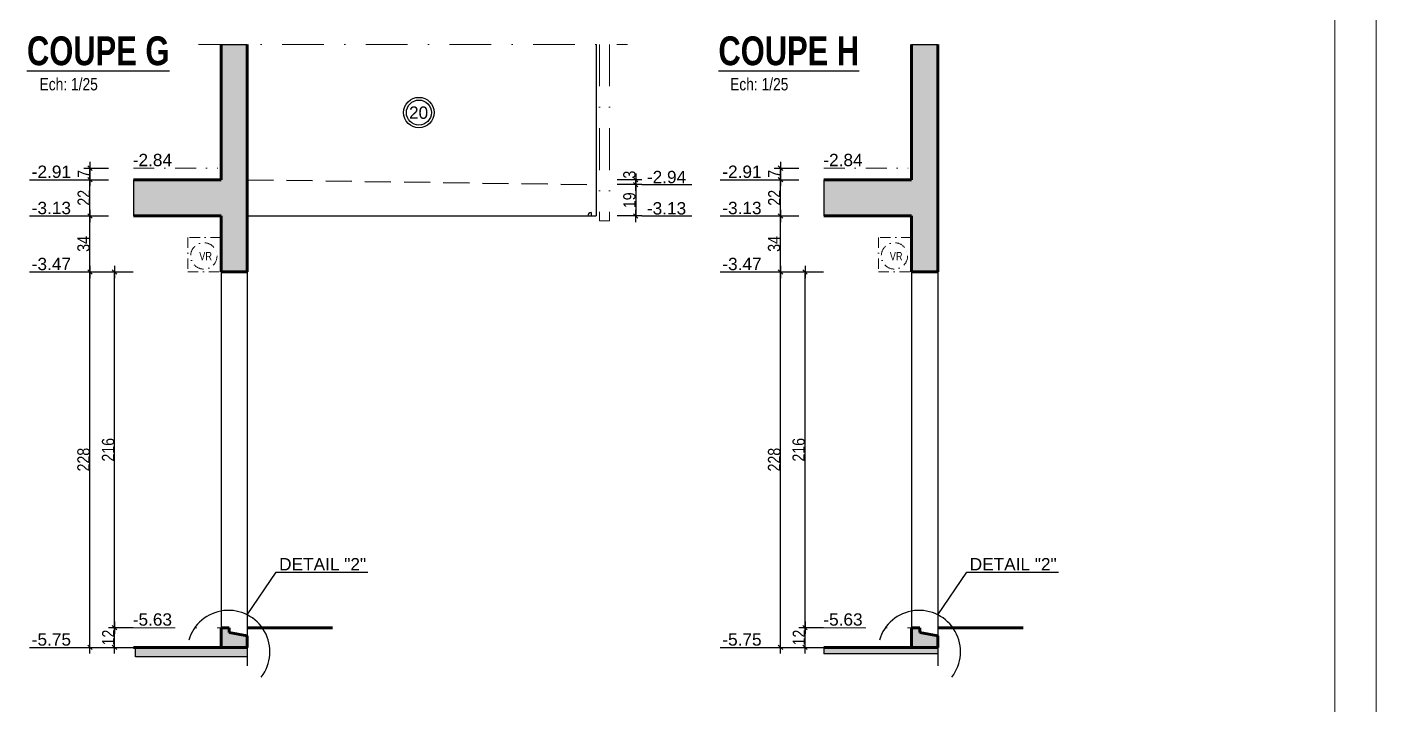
# Model space of a CAD drawing. Header units: millimetres. Extents: x -1921 to 5237, y 0 to 8595.
# Drawn here: x 3598 to 5237, y 6793 to 7617 of the extents above; entities that cross this region are included whole.
import ezdxf
from ezdxf.enums import TextEntityAlignment as Align

# ---------------------------------------------------------------- set-up
doc = ezdxf.new("R2010")
doc.units = ezdxf.units.MM
doc.linetypes.add('CACHE2', pattern=[4.7625, 3.175, -1.5875])
doc.linetypes.add('TIRETPTX2', pattern=[50.8, 25.4, -12.7, 0, -12.7])
for name, color, linetype, lineweight in [('01_Cad_1_', 5, 'Continuous', 9), ('01_murs_coup', 5, 'Continuous', 60), ('01_tram_axes', 2, 'TIRETPTX2', 9)]:
    doc.layers.add(name, color=color, linetype=linetype, lineweight=lineweight)
for name, color, linetype in [('01_cote_gen', 4, 'Continuous'), ('01_linteaux', 2, 'Continuous'), ('01_poch_BN', 9, 'Continuous'), ('01_poch_murs', 253, 'Continuous'), ('01_texte', 230, 'Continuous'), ('AA_COTES', 2, 'Continuous')]:
    doc.layers.add(name, color=color, linetype=linetype)
doc.styles.add('ARIAL', font='arial.ttf')
doc.styles.add('impact', font='impact.ttf')
doc.styles.add('MATTE_TXT', font='arial.ttf')
doc.styles.add('STYLE2', font='ARIALN.TTF')
doc.dimstyles.new('JB25', dxfattribs={"dimscale": 0.1, "dimtxt": 150, "dimasz": 15, "dimexe": 0.1, "dimexo": 0.1, "dimgap": 0.09, "dimtad": 1, "dimdec": 1, "dimlfac": 0.5, "dimdsep": 46, "dimtxsty": 'STYLE2', "dimblk1": 'BOND_G', "dimblk2": 'BOND_D', "dimsah": 1, "dimcen": 1.5, "dimdle": 0.01, "dimse1": 1, "dimse2": 1, "dimclrd": 4, "dimclre": 2, "dimclrt": 6, "dimazin": 2, "dimtfac": 2.333333, "dimtdec": 1, "dimtix": 1, "dimtmove": 2, "dimatfit": 3, "dimldrblk": 'BOND_G', "dimfxl": 1, "dimtolj": 1, "dimtzin": 0, "dimarcsym": 0})

# ---------------------------------------------------------------- blocks, each defined once
blk = doc.blocks.new('BOND_G')
at = {"layer": 'AA_COTES', "color": 0}
for p, q in [((0, -5), (0, 15)), ((5, 0), (-5, 0)), ((1.8, 1.8), (-1.8, -1.8))]:
    blk.add_line(p, q, dxfattribs=at)
blk = doc.blocks.new('BOND_D')
at = {"layer": 'AA_COTES', "color": 0}
for p, q in [((5, 0), (-5, 0)), ((-1.8, -1.8), (1.8, 1.8)), ((0, 5), (0, -15))]:
    blk.add_line(p, q, dxfattribs=at)
blk = doc.blocks.new('*D536')
at = {"layer": '01_cote_gen', "color": 4, "lineweight": -2, "ltscale": 2, "transparency": 16777216}
blk.add_line((3704.1, 6864.8), (3704.1, 6885.8), dxfattribs=at)
at = {"layer": 'DEFPOINTS', "color": 0, "ltscale": 2}
for p in [(3704.1, 6887.3), (3742.6, 6887.3), (3756, 6863.3)]:
    blk.add_point(p, dxfattribs=at)
at = {"layer": '01_cote_gen', "color": 4, "lineweight": -2, "ltscale": 2, "transparency": 16777216, "xscale": 1.5, "yscale": 1.5, "zscale": 1.5}
for name, p, rotation in [('BOND_D', (3704.1, 6887.3), 90), ('BOND_G', (3704.1, 6863.3), 270)]:
    blk.add_blockref(name, p, dxfattribs=dict(at, rotation=rotation))
at = {"layer": '01_cote_gen', "color": 6, "ltscale": 2, "transparency": 16777216, "insert": (3696.5, 6875.3), "char_height": 15, "attachment_point": 5, "rotation": 90, "style": 'STYLE2'}
blk.add_mtext('\\A1;12', dxfattribs=at)
blk = doc.blocks.new('*D537')
at = {"layer": '01_cote_gen', "color": 4, "lineweight": -2, "ltscale": 2, "transparency": 16777216}
blk.add_line((3674.2, 7320.8), (3674.2, 7385.8), dxfattribs=at)
at = {"layer": 'DEFPOINTS', "color": 0, "ltscale": 2}
for p in [(3674.2, 7387.3), (3737.7, 7387.3), (3724.4, 7319.3)]:
    blk.add_point(p, dxfattribs=at)
at = {"layer": '01_cote_gen', "color": 4, "lineweight": -2, "ltscale": 2, "transparency": 16777216, "xscale": 1.5, "yscale": 1.5, "zscale": 1.5}
for name, p, rotation in [('BOND_D', (3674.2, 7387.3), 90), ('BOND_G', (3674.2, 7319.3), 270)]:
    blk.add_blockref(name, p, dxfattribs=dict(at, rotation=rotation))
at = {"layer": '01_cote_gen', "color": 6, "ltscale": 2, "transparency": 16777216, "insert": (3666.5, 7353.3), "char_height": 15, "attachment_point": 5, "rotation": 90, "style": 'STYLE2'}
blk.add_mtext('\\A1;34', dxfattribs=at)
blk = doc.blocks.new('*D538')
at = {"layer": '01_cote_gen', "color": 4, "lineweight": -2, "ltscale": 2, "transparency": 16777216}
blk.add_line((3674.2, 7388.8), (3674.2, 7429.8), dxfattribs=at)
at = {"layer": 'DEFPOINTS', "color": 0, "ltscale": 2}
for p in [(3674.2, 7431.3), (3764.6, 7431.3), (3764.6, 7387.3)]:
    blk.add_point(p, dxfattribs=at)
at = {"layer": '01_cote_gen', "color": 4, "lineweight": -2, "ltscale": 2, "transparency": 16777216, "xscale": 1.5, "yscale": 1.5, "zscale": 1.5}
for name, p, rotation in [('BOND_D', (3674.2, 7431.3), 90), ('BOND_G', (3674.2, 7387.3), 270)]:
    blk.add_blockref(name, p, dxfattribs=dict(at, rotation=rotation))
at = {"layer": '01_cote_gen', "color": 6, "ltscale": 2, "transparency": 16777216, "insert": (3666.7, 7409.3), "char_height": 15, "attachment_point": 5, "rotation": 90, "style": 'STYLE2'}
blk.add_mtext('\\A1;22', dxfattribs=at)
blk = doc.blocks.new('*D539')
at = {"layer": '01_cote_gen', "color": 4, "lineweight": -2, "ltscale": 2, "transparency": 16777216}
blk.add_line((3674.2, 6864.8), (3674.2, 7317.8), dxfattribs=at)
at = {"layer": 'DEFPOINTS', "color": 0, "ltscale": 2}
for p in [(3674.2, 7319.3), (3754.3, 7319.3), (3748.4, 6863.3)]:
    blk.add_point(p, dxfattribs=at)
at = {"layer": '01_cote_gen', "color": 4, "lineweight": -2, "ltscale": 2, "transparency": 16777216, "xscale": 1.5, "yscale": 1.5, "zscale": 1.5}
for name, p, rotation in [('BOND_D', (3674.2, 7319.3), 90), ('BOND_G', (3674.2, 6863.3), 270)]:
    blk.add_blockref(name, p, dxfattribs=dict(at, rotation=rotation))
at = {"layer": '01_cote_gen', "color": 6, "ltscale": 2, "transparency": 16777216, "insert": (3666.5, 7091.3), "char_height": 15, "attachment_point": 5, "rotation": 90, "style": 'STYLE2'}
blk.add_mtext('\\A1;228', dxfattribs=at)
blk = doc.blocks.new('*D540')
at = {"layer": '01_cote_gen', "color": 4, "lineweight": -2, "ltscale": 2, "transparency": 16777216}
blk.add_line((3674.2, 7432.8), (3674.2, 7443.8), dxfattribs=at)
at = {"layer": 'DEFPOINTS', "color": 0, "ltscale": 2}
for p in [(3674.2, 7445.3), (3735.4, 7445.3), (3696.7, 7431.3)]:
    blk.add_point(p, dxfattribs=at)
at = {"layer": '01_cote_gen', "color": 4, "lineweight": -2, "ltscale": 2, "transparency": 16777216, "xscale": 1.5, "yscale": 1.5, "zscale": 1.5}
for name, p, rotation in [('BOND_D', (3674.2, 7445.3), 90), ('BOND_G', (3674.2, 7431.3), 270)]:
    blk.add_blockref(name, p, dxfattribs=dict(at, rotation=rotation))
at = {"layer": '01_cote_gen', "color": 6, "ltscale": 2, "transparency": 16777216, "insert": (3666.7, 7438.3), "char_height": 15, "attachment_point": 5, "rotation": 90, "style": 'STYLE2'}
blk.add_mtext('\\A1;7', dxfattribs=at)
blk = doc.blocks.new('*D541')
at = {"layer": '01_cote_gen', "color": 4, "lineweight": -2, "ltscale": 2, "transparency": 16777216}
blk.add_line((4337.6, 7429.8), (4337.6, 7426.8), dxfattribs=at)
at = {"layer": 'DEFPOINTS', "color": 0, "ltscale": 2}
for p in [(3865.5, 7431.3), (4289.5, 7425.3), (4337.6, 7425.3)]:
    blk.add_point(p, dxfattribs=at)
at = {"layer": '01_cote_gen', "color": 4, "lineweight": -2, "ltscale": 2, "transparency": 16777216, "xscale": 1.5, "yscale": 1.5, "zscale": 1.5}
for name, p, rotation in [('BOND_G', (4337.6, 7431.3), 90), ('BOND_D', (4337.6, 7425.3), 270)]:
    blk.add_blockref(name, p, dxfattribs=dict(at, rotation=rotation))
at = {"layer": '01_cote_gen', "color": 6, "ltscale": 2, "transparency": 16777216, "insert": (4330, 7437.4), "char_height": 15, "attachment_point": 5, "rotation": 90, "style": 'STYLE2'}
blk.add_mtext('\\A1;3', dxfattribs=at)
blk = doc.blocks.new('*D542')
at = {"layer": '01_cote_gen', "color": 4, "lineweight": -2, "ltscale": 2, "transparency": 16777216}
blk.add_line((4337.6, 7423.8), (4337.6, 7388.8), dxfattribs=at)
at = {"layer": 'DEFPOINTS', "color": 0, "ltscale": 2}
for p in [(4325.5, 7425.3), (4289.5, 7387.3), (4337.6, 7387.3)]:
    blk.add_point(p, dxfattribs=at)
at = {"layer": '01_cote_gen', "color": 4, "lineweight": -2, "ltscale": 2, "transparency": 16777216, "xscale": 1.5, "yscale": 1.5, "zscale": 1.5}
for name, p, rotation in [('BOND_G', (4337.6, 7425.3), 90), ('BOND_D', (4337.6, 7387.3), 270)]:
    blk.add_blockref(name, p, dxfattribs=dict(at, rotation=rotation))
at = {"layer": '01_cote_gen', "color": 6, "ltscale": 2, "transparency": 16777216, "insert": (4330, 7406.3), "char_height": 15, "attachment_point": 5, "rotation": 90, "style": 'STYLE2'}
blk.add_mtext('\\A1;19', dxfattribs=at)
blk = doc.blocks.new('*D543')
at = {"layer": '01_cote_gen', "color": 4, "lineweight": -2, "ltscale": 2, "transparency": 16777216}
blk.add_line((3704.1, 6888.8), (3704.1, 7317.8), dxfattribs=at)
at = {"layer": 'DEFPOINTS', "color": 0, "ltscale": 2}
for p in [(3696.7, 7319.3), (3704.1, 7319.3), (3711.6, 6887.3)]:
    blk.add_point(p, dxfattribs=at)
at = {"layer": '01_cote_gen', "color": 4, "lineweight": -2, "ltscale": 2, "transparency": 16777216, "xscale": 1.5, "yscale": 1.5, "zscale": 1.5}
for name, p, rotation in [('BOND_D', (3704.1, 7319.3), 90), ('BOND_G', (3704.1, 6887.3), 270)]:
    blk.add_blockref(name, p, dxfattribs=dict(at, rotation=rotation))
at = {"layer": '01_cote_gen', "color": 6, "ltscale": 2, "transparency": 16777216, "insert": (3696.4, 7103.3), "char_height": 15, "attachment_point": 5, "rotation": 90, "style": 'STYLE2'}
blk.add_mtext('\\A1;216', dxfattribs=at)
blk = doc.blocks.new('*D544')
at = {"layer": '01_cote_gen', "color": 4, "lineweight": -2, "ltscale": 2, "transparency": 16777216}
blk.add_line((4543.4, 6864.8), (4543.4, 6885.8), dxfattribs=at)
at = {"layer": 'DEFPOINTS', "color": 0, "ltscale": 2}
for p in [(4543.4, 6887.3), (4581.9, 6887.3), (4595.3, 6863.3)]:
    blk.add_point(p, dxfattribs=at)
at = {"layer": '01_cote_gen', "color": 4, "lineweight": -2, "ltscale": 2, "transparency": 16777216, "xscale": 1.5, "yscale": 1.5, "zscale": 1.5}
for name, p, rotation in [('BOND_D', (4543.4, 6887.3), 90), ('BOND_G', (4543.4, 6863.3), 270)]:
    blk.add_blockref(name, p, dxfattribs=dict(at, rotation=rotation))
at = {"layer": '01_cote_gen', "color": 6, "ltscale": 2, "transparency": 16777216, "insert": (4535.9, 6875.3), "char_height": 15, "attachment_point": 5, "rotation": 90, "style": 'STYLE2'}
blk.add_mtext('\\A1;12', dxfattribs=at)
blk = doc.blocks.new('*D545')
at = {"layer": '01_cote_gen', "color": 4, "lineweight": -2, "ltscale": 2, "transparency": 16777216}
blk.add_line((4513.5, 7320.8), (4513.5, 7385.8), dxfattribs=at)
at = {"layer": 'DEFPOINTS', "color": 0, "ltscale": 2}
for p in [(4513.5, 7387.3), (4577.1, 7387.3), (4563.8, 7319.3)]:
    blk.add_point(p, dxfattribs=at)
at = {"layer": '01_cote_gen', "color": 4, "lineweight": -2, "ltscale": 2, "transparency": 16777216, "xscale": 1.5, "yscale": 1.5, "zscale": 1.5}
for name, p, rotation in [('BOND_D', (4513.5, 7387.3), 90), ('BOND_G', (4513.5, 7319.3), 270)]:
    blk.add_blockref(name, p, dxfattribs=dict(at, rotation=rotation))
at = {"layer": '01_cote_gen', "color": 6, "ltscale": 2, "transparency": 16777216, "insert": (4505.9, 7353.3), "char_height": 15, "attachment_point": 5, "rotation": 90, "style": 'STYLE2'}
blk.add_mtext('\\A1;34', dxfattribs=at)
blk = doc.blocks.new('*D546')
at = {"layer": '01_cote_gen', "color": 4, "lineweight": -2, "ltscale": 2, "transparency": 16777216}
blk.add_line((4513.5, 7388.8), (4513.5, 7429.8), dxfattribs=at)
at = {"layer": 'DEFPOINTS', "color": 0, "ltscale": 2}
for p in [(4513.5, 7431.3), (4603.9, 7431.3), (4603.9, 7387.3)]:
    blk.add_point(p, dxfattribs=at)
at = {"layer": '01_cote_gen', "color": 4, "lineweight": -2, "ltscale": 2, "transparency": 16777216, "xscale": 1.5, "yscale": 1.5, "zscale": 1.5}
for name, p, rotation in [('BOND_D', (4513.5, 7431.3), 90), ('BOND_G', (4513.5, 7387.3), 270)]:
    blk.add_blockref(name, p, dxfattribs=dict(at, rotation=rotation))
at = {"layer": '01_cote_gen', "color": 6, "ltscale": 2, "transparency": 16777216, "insert": (4506, 7409.3), "char_height": 15, "attachment_point": 5, "rotation": 90, "style": 'STYLE2'}
blk.add_mtext('\\A1;22', dxfattribs=at)
blk = doc.blocks.new('*D547')
at = {"layer": '01_cote_gen', "color": 4, "lineweight": -2, "ltscale": 2, "transparency": 16777216}
blk.add_line((4513.5, 6864.8), (4513.5, 7317.8), dxfattribs=at)
at = {"layer": 'DEFPOINTS', "color": 0, "ltscale": 2}
for p in [(4513.5, 7319.3), (4593.6, 7319.3), (4587.8, 6863.3)]:
    blk.add_point(p, dxfattribs=at)
at = {"layer": '01_cote_gen', "color": 4, "lineweight": -2, "ltscale": 2, "transparency": 16777216, "xscale": 1.5, "yscale": 1.5, "zscale": 1.5}
for name, p, rotation in [('BOND_D', (4513.5, 7319.3), 90), ('BOND_G', (4513.5, 6863.3), 270)]:
    blk.add_blockref(name, p, dxfattribs=dict(at, rotation=rotation))
at = {"layer": '01_cote_gen', "color": 6, "ltscale": 2, "transparency": 16777216, "insert": (4505.9, 7091.3), "char_height": 15, "attachment_point": 5, "rotation": 90, "style": 'STYLE2'}
blk.add_mtext('\\A1;228', dxfattribs=at)
blk = doc.blocks.new('*D548')
at = {"layer": '01_cote_gen', "color": 4, "lineweight": -2, "ltscale": 2, "transparency": 16777216}
blk.add_line((4513.5, 7432.8), (4513.5, 7443.8), dxfattribs=at)
at = {"layer": 'DEFPOINTS', "color": 0, "ltscale": 2}
for p in [(4513.5, 7445.3), (4574.7, 7445.3), (4536, 7431.3)]:
    blk.add_point(p, dxfattribs=at)
at = {"layer": '01_cote_gen', "color": 4, "lineweight": -2, "ltscale": 2, "transparency": 16777216, "xscale": 1.5, "yscale": 1.5, "zscale": 1.5}
for name, p, rotation in [('BOND_D', (4513.5, 7445.3), 90), ('BOND_G', (4513.5, 7431.3), 270)]:
    blk.add_blockref(name, p, dxfattribs=dict(at, rotation=rotation))
at = {"layer": '01_cote_gen', "color": 6, "ltscale": 2, "transparency": 16777216, "insert": (4506, 7438.3), "char_height": 15, "attachment_point": 5, "rotation": 90, "style": 'STYLE2'}
blk.add_mtext('\\A1;7', dxfattribs=at)
blk = doc.blocks.new('*D549')
at = {"layer": '01_cote_gen', "color": 4, "lineweight": -2, "ltscale": 2, "transparency": 16777216}
blk.add_line((4543.4, 6888.8), (4543.4, 7317.8), dxfattribs=at)
at = {"layer": 'DEFPOINTS', "color": 0, "ltscale": 2}
for p in [(4536, 7319.3), (4543.4, 7319.3), (4550.9, 6887.3)]:
    blk.add_point(p, dxfattribs=at)
at = {"layer": '01_cote_gen', "color": 4, "lineweight": -2, "ltscale": 2, "transparency": 16777216, "xscale": 1.5, "yscale": 1.5, "zscale": 1.5}
for name, p, rotation in [('BOND_D', (4543.4, 7319.3), 90), ('BOND_G', (4543.4, 6887.3), 270)]:
    blk.add_blockref(name, p, dxfattribs=dict(at, rotation=rotation))
at = {"layer": '01_cote_gen', "color": 6, "ltscale": 2, "transparency": 16777216, "insert": (4535.7, 7103.3), "char_height": 15, "attachment_point": 5, "rotation": 90, "style": 'STYLE2'}
blk.add_mtext('\\A1;216', dxfattribs=at)

msp = doc.modelspace()

# ---------------------------------------------------------------- hatches: boundary and pattern name
at = {"layer": '01_poch_murs'}
h = msp.add_hatch(color=256, dxfattribs=at)
h.dxf.hatch_style = 1
h.paths.add_polyline_path([(3865.53, 7595.49), (3833.53, 7595.49), (3833.53, 7431.28), (3727.05, 7431.28), (3727.05, 7387.28), (3833.53, 7387.28), (3833.53, 7319.28), (3865.53, 7319.28)])
h.paths.add_polyline_path([(3865.53, 6877.28), (3843.53, 6881.28), (3843.53, 6887.28), (3833.53, 6887.28), (3833.53, 6863.28), (3865.53, 6863.28)])
h.paths.add_polyline_path([(3865.53, 6863.28), (3833.53, 6863.28), (3729.72, 6863.28), (3729.72, 6851.92), (3865.53, 6851.92)])
h = msp.add_hatch(color=256, dxfattribs=at)
h.dxf.hatch_style = 1
h.paths.add_polyline_path([(4704.86, 7595.49), (4672.86, 7595.49), (4672.86, 7431.28), (4566.38, 7431.28), (4566.38, 7387.28), (4672.86, 7387.28), (4672.86, 7319.28), (4704.86, 7319.28)])
h.paths.add_polyline_path([(4704.86, 6877.28), (4682.86, 6881.28), (4682.86, 6887.28), (4672.86, 6887.28), (4672.86, 6863.28), (4704.86, 6863.28)])
h.paths.add_polyline_path([(4704.86, 6863.28), (4672.86, 6863.28), (4566.38, 6863.28), (4566.38, 6855.5), (4704.86, 6855.5)])

# ---------------------------------------------------------------- linework, layer by layer
at = {"layer": '01_Cad_1_'}
msp.add_line((5237.34, 8595.31), (5237.34, 5880.31), dxfattribs=at)
at = {"layer": '01_Cad_1_', "color": 2}
msp.add_line((5187.34, 8545.31), (5187.34, 5880.31), dxfattribs=at)
at = {"layer": '01_cote_gen', "ltscale": 2}
for p, q in [((3865.53, 6863.28), (3865.53, 6840.78)), ((4704.86, 6863.28), (4704.86, 6840.78))]:
    msp.add_line(p, q, dxfattribs=at)
at = {"layer": '01_linteaux'}
for p, q in [((4289.53, 7595.49), (4289.53, 7387.28)), ((3865.53, 7387.28), (4283.53, 7387.28)), ((4283.53, 7391.28), (4283.53, 7387.28)), ((4283.53, 7387.28), (4289.53, 7387.28)), ((3833.53, 7319.28), (3833.53, 6887.28)), ((3865.53, 7319.28), (3865.53, 6877.28)), ((4672.86, 7319.28), (4672.86, 6887.28)), ((4704.86, 7319.28), (4704.86, 6877.28))]:
    msp.add_line(p, q, dxfattribs=at)
at = {"layer": '01_linteaux', "linetype": 'CACHE2', "ltscale": 10}
msp.add_line((3865.53, 7431.29), (4289.53, 7425.28), dxfattribs=at)
at = {"layer": '01_linteaux'}
msp.add_arc((4283.53, 7387.28), 4, 90, 180, dxfattribs=at)
at = {"layer": '01_murs_coup'}
for p, q in [((3833.53, 7595.49), (3833.53, 7431.28)), ((3865.53, 7595.49), (3865.53, 7319.28)), ((4672.86, 7595.49), (4672.86, 7431.28)), ((4704.86, 7595.49), (4704.86, 7319.28)), ((3727.05, 7431.28), (3833.53, 7431.28)), ((4566.38, 7431.28), (4672.86, 7431.28)), ((3727.05, 7387.28), (3833.53, 7387.28)), ((3833.53, 7387.28), (3833.53, 7319.28)), ((4566.38, 7387.28), (4672.86, 7387.28)), ((4672.86, 7387.28), (4672.86, 7319.28)), ((3833.53, 7319.28), (3865.53, 7319.28)), ((4672.86, 7319.28), (4704.86, 7319.28)), ((3833.53, 6887.28), (3843.53, 6887.28)), ((3833.53, 6887.28), (3833.53, 6863.28)), ((3843.53, 6887.28), (3843.53, 6881.28)), ((3865.53, 6887.28), (3969.03, 6887.28)), ((4672.86, 6887.28), (4682.86, 6887.28)), ((4672.86, 6887.28), (4672.86, 6863.28)), ((4682.86, 6887.28), (4682.86, 6881.28)), ((4704.86, 6887.28), (4808.36, 6887.28)), ((3865.53, 6877.28), (3843.53, 6881.28)), ((3865.53, 6877.28), (3865.53, 6863.28)), ((4704.86, 6877.28), (4682.86, 6881.28)), ((4704.86, 6877.28), (4704.86, 6863.28)), ((3727.05, 6863.28), (3865.53, 6863.28)), ((3727.05, 6863.28), (3829.53, 6863.28)), ((4566.38, 6863.28), (4704.86, 6863.28)), ((4566.38, 6863.28), (4668.86, 6863.28))]:
    msp.add_line(p, q, dxfattribs=at)
at = {"layer": '01_poch_BN', "ltscale": 2}
for p, q in [((3727.05, 7431.28), (3727.05, 7387.28)), ((4566.38, 7431.28), (4566.38, 7387.28))]:
    msp.add_line(p, q, dxfattribs=at)
at = {"layer": '01_poch_murs'}
for p, q in [((3833.53, 7595.49), (3865.53, 7595.49)), ((4672.86, 7595.49), (4704.86, 7595.49)), ((3729.72, 6851.92), (3729.72, 6863.28)), ((3865.53, 6863.28), (3865.53, 6851.92)), ((4566.38, 6863.28), (4566.38, 6855.5)), ((4704.86, 6855.5), (4566.38, 6855.5)), ((4704.86, 6863.28), (4704.86, 6855.5)), ((3865.53, 6851.92), (3729.72, 6851.92))]:
    msp.add_line(p, q, dxfattribs=at)
at = {"layer": '01_texte'}
for p, q in [((3600.93, 7431.28), (3666.7, 7431.28)), ((4440.26, 7431.28), (4506.03, 7431.28)), ((4345.14, 7425.28), (4405.93, 7425.28)), ((3600.93, 7387.28), (3666.7, 7387.28)), ((4345.14, 7387.28), (4405.93, 7387.28)), ((4440.26, 7387.28), (4506.03, 7387.28)), ((3600.93, 7319.28), (3666.7, 7319.28)), ((4440.26, 7319.28), (4506.03, 7319.28)), ((3865.53, 6902.81), (3900.72, 6954.75)), ((3900.72, 6954.75), (4012.03, 6954.75)), ((4704.86, 6902.81), (4740.05, 6954.75)), ((4740.05, 6954.75), (4851.35, 6954.75)), ((3600.93, 6863.28), (3666.7, 6863.28)), ((4440.26, 6863.28), (4506.03, 6863.28))]:
    msp.add_line(p, q, dxfattribs=at)
for radius in [18.51, 15.21]:
    msp.add_circle((4074.03, 7512.78), radius, dxfattribs=at)
for centre in [(3842.68, 6857.97), (4682.01, 6857.97)]:
    msp.add_arc(centre, 50.32, 322.32435, 163.67277, dxfattribs=at)
at = {"layer": '01_tram_axes', "ltscale": 2}
for p, q in [((3806.03, 7595.49), (4327.53, 7595.49)), ((4293.53, 7595.49), (4293.53, 7381.28)), ((4305.53, 7595.49), (4305.53, 7381.28)), ((4293.53, 7381.28), (4305.53, 7381.28)), ((3727.05, 6887.28), (3833.53, 6887.28)), ((3727.05, 6887.28), (3829.53, 6887.28)), ((3833.53, 6901.28), (3833.53, 6895.28)), ((4566.38, 6887.28), (4672.86, 6887.28)), ((4566.38, 6887.28), (4668.86, 6887.28)), ((4672.86, 6901.28), (4672.86, 6895.28))]:
    msp.add_line(p, q, dxfattribs=at)
at = {"layer": '01_tram_axes'}
for p, q in [((3727.05, 7445.28), (3829.53, 7445.28)), ((4566.38, 7445.28), (4668.86, 7445.28))]:
    msp.add_line(p, q, dxfattribs=at)
at = {"layer": '01_tram_axes', "ltscale": 0.5}
for p, q in [((3793.18, 7361.27), (3793.18, 7319.28)), ((3833.53, 7361.27), (3793.18, 7361.27)), ((4632.51, 7361.27), (4632.51, 7319.28)), ((4672.86, 7361.27), (4632.51, 7361.27)), ((3793.18, 7319.28), (3833.53, 7319.28)), ((4632.51, 7319.28), (4672.86, 7319.28))]:
    msp.add_line(p, q, dxfattribs=at)
for centre in [(3812.7, 7338.73), (4652.03, 7338.73)]:
    msp.add_circle(centre, 16, dxfattribs=at)

# ---------------------------------------------------------------- texts
at = {"layer": '01_texte', "style": 'impact'}
for s, p in [('%%UCOUPE G', (3684.29, 7559.79)), ('%%UCOUPE H', (4523.62, 7559.79))]:
    msp.add_text(s, height=35, dxfattribs=at).set_placement(p, align=Align.BOTTOM_CENTER)
at = {"layer": '01_texte', "style": 'MATTE_TXT', "width": 0.8}
for s, height, p in [('Ech: 1/25', 15, (3648.41, 7535.23)), ('Ech: 1/25', 15, (4487.74, 7535.23)), ('VR', 10, (3814.82, 7330.49)), ('VR', 10, (4654.14, 7330.49))]:
    msp.add_text(s, height=height, dxfattribs=at).set_placement(p, align=Align.BOTTOM_CENTER)
at = {"layer": '01_texte', "style": 'ARIAL'}
for s, p in [('20', (4062.03, 7505.2)), ('-2.84', (3726.26, 7447.71)), ('-2.84', (4565.59, 7447.71)), ('-2.91', (3603.48, 7433.44)), ('-2.91', (4442.81, 7433.44)), ('-2.94', (4351.16, 7427.02)), ('-3.13', (3603.48, 7389.44)), ('-3.13', (4351.16, 7389.02)), ('-3.13', (4442.81, 7389.44)), ('-3.47', (3603.48, 7321.44)), ('-3.47', (4442.81, 7321.44)), ('DETAIL "2"', (3904.17, 6956.83)), ('DETAIL "2"', (4743.5, 6956.83)), ('-5.63', (3726.26, 6889.71)), ('-5.63', (4565.59, 6889.71)), ('-5.75', (3603.48, 6865.44)), ('-5.75', (4442.81, 6865.44))]:
    msp.add_text(s, height=15, dxfattribs=at).set_placement(p)

# ---------------------------------------------------------------- dimensions: what is measured, and where the dimension line sits
at = {"layer": '01_cote_gen', "ltscale": 2}
for base, p1, p2, picture, middle in [((3674.2, 7445.28), (3696.7, 7431.28), (3735.37, 7445.28), '*D540', (3666.7, 7438.28)), ((4513.53, 7445.28), (4536.03, 7431.28), (4574.69, 7445.28), '*D548', (4506.02, 7438.28)), ((3674.2, 7431.28), (3764.59, 7387.28), (3764.59, 7431.28), '*D538', (3666.66, 7409.28)), ((4337.64, 7387.28), (4325.5, 7425.28), (4289.53, 7387.28), '*D542', (4329.97, 7406.28)), ((4513.53, 7431.28), (4603.92, 7387.28), (4603.92, 7431.28), '*D546', (4505.99, 7409.28)), ((3674.2, 7387.28), (3724.45, 7319.28), (3737.74, 7387.28), '*D537', (3666.54, 7353.28)), ((4513.53, 7387.28), (4563.77, 7319.28), (4577.07, 7387.28), '*D545', (4505.87, 7353.28)), ((3674.2, 7319.28), (3748.45, 6863.28), (3754.3, 7319.28), '*D539', (3666.54, 7091.28)), ((3704.08, 7319.28), (3711.58, 6887.28), (3696.7, 7319.28), '*D543', (3696.41, 7103.28)), ((4513.53, 7319.28), (4587.78, 6863.28), (4593.63, 7319.28), '*D547', (4505.87, 7091.28)), ((4543.41, 7319.28), (4550.91, 6887.28), (4536.03, 7319.28), '*D549', (4535.74, 7103.28)), ((3704.08, 6887.28), (3755.98, 6863.28), (3742.56, 6887.28), '*D536', (3696.54, 6875.28)), ((4543.41, 6887.28), (4595.31, 6863.28), (4581.89, 6887.28), '*D544', (4535.87, 6875.28))]:
    dim = msp.add_linear_dim(base=base, p1=p1, p2=p2, angle=90, dimstyle='JB25', dxfattribs=at)
    dim.commit()
    dim.dimension.update_dxf_attribs({"geometry": picture, "text_midpoint": middle})
dim = msp.add_linear_dim(base=(4337.64, 7425.28), p1=(3865.53, 7431.28), p2=(4289.53, 7425.28), angle=90, dimstyle='JB25', dxfattribs=at)
dim.commit()
dim.dimension.update_dxf_attribs({"geometry": '*D541', "text_midpoint": (4329.97, 7437.36), "dimtype": 160})

doc.saveas('drawing.dxf')
